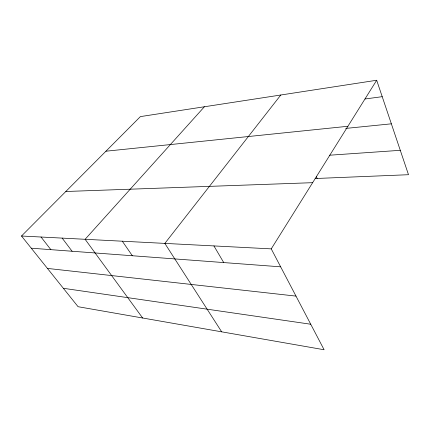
<?xml version="1.0" encoding="UTF-8"?>
<svg xmlns="http://www.w3.org/2000/svg" width="430" height="430" viewBox="0 0 430 430"><rect width="100%" height="100%" fill="white"/><g stroke="black" fill="none" stroke-linecap="round" stroke-linejoin="round"><path stroke-width="0.64" d="M376.685 80.254L140.39 116.605L21.5 236.016L78.083 306.708L324.102 349.746L271.244 248.873L376.685 80.254L408.5 174.709L315.136 178.525M280.801 95.008L164.84 243.396L221.681 331.831M204.4 106.758L85.118 239.295L142.636 318.001M364.984 98.986L382.216 96.68M105.936 151.209L347.908 126.275M345.688 128.425L391.359 123.824M329.541 155.219L400.282 150.317M65.828 191.495L312.637 182.68M21.5 236.016L271.244 248.873M31.245 248.191L280.65 266.826M47.434 268.417L295.996 296.109M63.339 288.293L310.734 324.236M41.027 237.021L50.869 249.658M62.162 238.112L72.09 251.244M122.313 241.208L132.343 255.748M213.93 245.922L223.724 262.574M316.362 176.633L317.152 178.445"/></g></svg>
